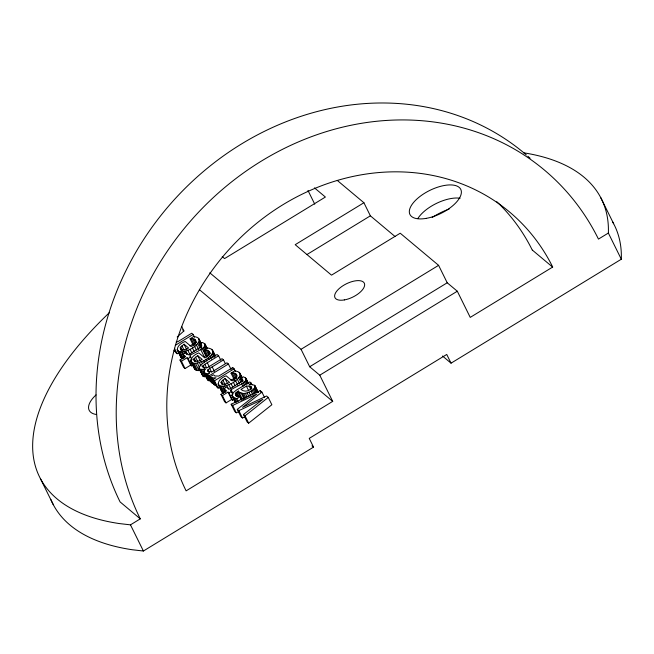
<?xml version="1.0" encoding="UTF-8"?>
<svg xmlns="http://www.w3.org/2000/svg" width="654" height="654" viewBox="0 0 654 654"><rect width="100%" height="100%" fill="white"/><g stroke="black" fill="none" stroke-linecap="round" stroke-linejoin="round"><path stroke-width="0.98" d="M190.077 338.805C197.336 336.998 197.165 344.871 191.148 346.473L185.164 341.453C173.858 345.901 175.198 355.841 187.812 350.242C193.551 348.819 206.664 337.946 193.592 336.54L190.077 338.805L193.249 345.222M203.705 350.242C210.964 348.427 210.792 356.299 204.776 357.901L198.791 352.882C187.485 357.337 188.826 367.278 201.44 361.67C207.179 360.248 220.292 349.375 207.22 347.969L203.705 350.242L206.877 356.651M231.042 373.164C238.293 371.358 238.121 379.222 232.105 380.824L226.121 375.805C214.823 380.26 216.155 390.201 228.777 384.601C234.508 383.179 247.621 372.306 234.557 370.9L231.042 373.164L234.663 380.497M192.162 359.667L189.823 356.095C189.382 353.896 212.828 346.833 202.388 342.443L199.503 344.323L201.318 347.985M232.137 393.201L230.78 390.454C230.347 388.255 253.785 381.192 243.345 376.794L240.468 378.682L241.825 381.429M180.757 355.801L180.929 357.493L182.58 358.817L178.959 351.484M200.909 370.336C198.563 371.055 193.829 370.63 194.385 367.229M236.364 396.455L235.317 393.724L238.326 391.035C243.296 399.324 265.23 384.086 249.141 384.429L251.234 383.154L252.133 384.985M180.3 348.778C182.45 351.255 186.267 349.097 188.614 348.01L184.052 344.184L180.251 347.634L181.199 350.609M193.772 359.659L194.238 358.425L197.68 355.613L202.241 359.447C200.001 360.567 195.17 363.019 193.772 359.659L194.671 361.49M221.101 382.59L221.567 381.356L225.009 378.535L229.579 382.369C227.33 383.489 222.499 385.942 221.101 382.59L222.008 384.421M235.219 402.128L232.047 395.719L232.603 393.185L236.372 390.127L249.787 381.944L251.234 383.154M220.872 360.37L218.608 355.792L204.816 364.286L202.789 366.077L202.699 366.984L204.637 367.826L207.498 367.613L222.058 358.686L223.513 359.904L225.319 363.567M223.513 359.904L209.713 368.39L207.686 370.18L207.596 371.088L208.601 371.815L212.313 371.734L226.963 362.798L228.409 364.016L231.132 369.51M203.917 372.388L206.386 373.712L210.008 381.045L207.539 379.721L203.917 372.388L204.4 370.417L205.569 369.15C185.752 371.407 216.621 354.501 217.161 354.574L218.608 355.792M177.201 336.974L183.905 330.965L181.64 326.387M268.238 397.419L271.86 404.744L248.659 423.179L245.037 415.846L268.238 397.419L266.554 396.005L242.56 407.336L261.919 392.122L260.194 390.675L231.164 404.213L234.786 411.538L236.282 412.797L238.98 411.521M248.659 423.179L247.089 421.863L243.468 414.53L262.883 399.316L238.849 410.655L237.296 409.355L256.916 394.002L232.661 405.464L231.164 404.213M240.304 399.414L241.947 398.36L243.656 399.381M232.047 395.719L233.233 397.166L236.764 398.834L240.034 396.716L241.841 400.379M395.106 236.568L370.377 215.828L363.91 202.74L295.199 244.686L331.513 275.154L400.223 233.208L438.597 265.336L447.222 282.781L457.301 291.226L470.234 317.394L552.622 267.085L532.421 250.147M306.881 254.586L370.377 215.828M175.256 345.369L193.159 334.439L194.516 337.186M174.356 349.776L175.713 352.522L177.169 353.74L178.877 352.702M189.954 345.933L193.371 343.849M184.763 357.967L182.957 354.304L185.695 352.629L188.368 354.877L201.301 346.694L201.792 345.77L201.309 344.92L199.503 344.323M193.053 365.079L191.687 365.921L190.706 365.096L185.066 368.537L183.611 367.319L179.989 359.986L185.63 356.544L182.957 354.304M179.989 359.986L181.444 361.204L187.085 357.763L188.066 358.588L191.687 365.921M188.066 358.588L190.805 356.921M207.351 374.767L208.798 375.985L212.419 383.318L210.972 382.091L207.351 374.767L209.525 373.434L206.386 373.712M208.798 375.985L228.409 364.016M210.032 376.868L212.321 377.987L215.943 385.312L213.825 384.454L210.032 376.868L213.474 374.767L214.904 375.985L218.738 376.083L232.661 367.581L234.116 368.799L235.473 371.546M219.834 387.062L218.125 388.1L216.678 386.882L213.057 379.549L215.967 377.775L212.321 377.987M213.057 379.549L214.504 380.767L234.116 368.799M230.919 380.293L234.328 378.208M225.72 392.326L223.913 388.664L226.652 386.988L229.325 389.236L242.258 381.045L242.757 380.129L242.266 379.271L240.468 378.682M234.009 399.439L232.644 400.273L231.663 399.455L226.031 402.897L224.575 401.67L220.954 394.346L226.586 390.904L223.913 388.664M220.954 394.346L222.401 395.564L228.042 392.122L229.023 392.948L232.644 400.273M229.023 392.948L231.761 391.272L233.118 394.027M209.795 272.824L301.053 349.293L438.597 265.336M246.403 386.105L240.958 389.424C244.081 392.22 249.011 391.484 251.389 388.149L251.52 387.323L250.204 386.146L246.403 386.105L248.667 390.683M301.053 349.293L309.677 366.747L447.222 282.781M309.677 366.747L319.765 375.2L457.301 291.226M109.398 312.645A313.438 141.321 -26.3 0 0 119.429 523.576L130.473 524.851L140.275 518.859A272.554 238.563 -50 0 1 261.641 160.933A272.554 238.563 -50 0 1 598.459 239.094L608.367 233.045L621.3 259.221L451.047 363.174L442.521 356.021M319.765 375.2L332.706 401.376L186.12 490.868A218.019 190.927 -49.8 0 1 282.978 204.686A218.019 190.927 -49.8 0 1 552.704 267.036M50.767 499.329A313.438 141.321 -26.3 0 0 132.361 549.752L143.406 551.02L313.544 447.115L309.236 438.384L446.739 354.452L451.047 363.174M237.296 409.355L240.917 416.68L242.471 417.98L245.144 416.721M176.245 341.887L177.782 341.723L191.704 333.221L193.159 334.439M199.102 368.496L202.724 375.829L205.381 376.949L201.759 369.624M173.907 350.773L174.986 350.953M240.034 396.716L237.68 396.177L235.456 394.624M218.264 384.527L221.886 391.852L223.545 393.177L219.924 385.844M337.284 180.43L363.91 202.74M314.46 187.87L325.398 197.042L224.584 258.583L222.237 256.613M199.372 289.64L332.706 401.376M182.597 329.869L183.905 330.965M311.991 445.807L313.544 447.115M230.78 390.454L231.761 391.272M243.468 414.53L245.037 415.846M140.275 518.859L120.083 501.912A272.554 238.563 -50 0 1 202.577 172.206A272.554 238.563 -50 0 1 526.339 154.924M600.707 197.565L613.648 223.733M307.969 190.453L314.746 204.171M261.919 392.122L264.633 397.616M260.194 390.675L261.101 392.506M254.986 385.68L258.158 392.098M254.578 385.173L258.199 392.506M255.035 387.021L257.758 392.514M254.7 387.797L256.965 392.375M254.112 388.607L255.918 392.269M253.262 389.473L255.068 393.144M251.022 386.596L251.929 388.427M250.204 386.146L251.561 388.901M252.199 390.348L254.014 394.019M245.986 378.331L248.25 382.917M245.52 377.808L248.234 383.301M246.141 379.582L247.956 383.244M249.109 385.966L250.915 389.629M245.839 380.301L247.645 383.963M250.964 391.182L252.779 394.844M245.25 381.078L246.607 383.824M239.969 373.287L242.233 377.865M244.351 381.928L245.708 384.675M240.329 374.309L242.143 377.971M239.16 372.363L241.424 376.949M248.986 392.253L250.801 395.915M240.247 375.437L241.604 378.184M242.266 379.271L243.174 381.102M241.342 378.838L242.699 381.593M243.157 382.835L244.514 385.59M239.716 376.663L241.53 380.334M247.122 392.98L248.929 396.643M238.759 377.979L241.024 382.557M241.645 383.816L243.002 386.563M236.29 374.137L237.198 375.968M232.661 367.581L233.568 369.412M245.348 393.348L247.163 397.019M235.105 373.499L236.92 377.162M237.377 379.336L239.642 383.914M243.648 393.365L245.912 397.943M233.642 373.189L236.364 378.682M242.217 393.087L244.939 398.58M232.203 373.107L234.917 378.601M235.571 380.742L237.835 385.329M240.893 392.555L244.056 398.973M238.326 391.035L241.947 398.36M233.355 382.206L235.162 385.868M237.696 391.419L241.318 398.744M236.683 392.089L238.947 396.667M235.98 392.686L237.786 396.357M231.009 383.538L232.824 387.201M235.538 393.226L237.345 396.896M235.317 393.724L236.217 395.556M236.764 398.834L238.121 401.581M212.632 350.356L215.354 355.85M213 351.378L215.264 355.956M211.822 349.44L214.994 355.85M212.918 352.506L214.725 356.168M228.777 384.601L231.034 389.179M235.031 398.221L236.846 401.883M225.009 378.535L227.273 383.121M212.387 353.74L214.201 357.403M233.233 397.166L235.947 402.66M231.908 394.959L235.08 401.368M226.644 385.402L228.45 389.065M211.422 355.048L212.787 357.795M238.849 410.655L242.471 417.98M209.484 351.811L210.384 353.642M208.961 351.206L209.869 353.046M205.021 343.979L207.285 348.557M222.851 380.056L225.115 384.642M204.555 343.448L206.819 348.026M205.184 345.222L206.991 348.884M207.776 350.569L209.591 354.239M228.042 392.122L231.663 399.455M204.874 345.941L206.239 348.688M210.04 356.405L211.406 359.16M224.616 385.934L225.524 387.765M206.312 350.258L209.027 355.76M221.567 381.356L222.932 384.102M204.285 346.718L205.65 349.465M221.216 381.993L222.115 383.824M232.661 405.464L236.282 412.797M222.785 386.195L225.499 391.689M204.865 350.176L207.58 355.678M203.394 347.568L204.751 350.315M199.004 338.927L201.268 343.505M199.372 339.949L201.179 343.612M208.242 357.82L209.149 359.651M198.653 338.927L200.917 343.505M212.174 366.829L214.43 371.407M199.29 341.077L201.097 344.74M221.216 386.162L224.387 392.572M200.377 344.486L201.743 347.233M202.192 348.484L205.814 355.809L204.31 356.79L200.688 349.457M198.759 342.312L201.023 346.89M206.018 359.275L206.926 361.106M218.894 385.239L222.515 392.572M217.995 383.726L221.166 390.136M197.794 343.62L200.059 348.198M207.269 362.717L209.533 367.295M209.713 368.39L211.528 372.061M195.333 339.778L196.69 342.524M222.401 395.564L226.031 402.897M194.148 339.14L195.963 342.802M214.504 380.767L218.125 388.1M196.421 344.977L198.677 349.555M203.68 360.607L204.579 362.439M208.111 369.657L209.468 372.404M192.685 338.829L195.399 344.323M204.816 364.286L206.623 367.949M207.686 370.18L208.593 372.02M211.25 377.799L214.872 385.124M210.514 377.423L214.136 384.756M191.238 338.747L194.41 345.165M194.614 346.391L196.429 350.053M201.44 361.67L202.348 363.501M203.206 365.545L204.563 368.292M197.68 355.613L200.394 361.106M202.789 366.077L203.688 367.908M203.451 369.502L204.359 371.333M205.258 373.548L208.879 380.873M192.39 347.846L194.205 351.509M203.876 371.497L205.683 375.159M206.59 376.99L207.539 379.721M199.315 362.471L201.121 366.134M204.44 373.115L208.062 380.44M195.513 357.133L197.778 361.711M197.287 363.011L199.552 367.589M200.459 369.469L204.081 376.794M190.052 349.179L191.859 352.841M199.535 369.003L203.157 376.336M194.238 358.425L195.595 361.172M199.372 368.831L202.724 375.829M193.878 359.071L194.786 360.902M195.448 363.264L199.078 370.597M187.812 350.242L190.077 354.82M193.886 363.232L197.508 370.565M184.052 344.184L186.766 349.677M192.587 362.921L196.208 370.246M190.764 359.896L192.121 362.651M191.565 362.316L195.186 369.641M190.666 360.795L194.287 368.128M185.687 351.043L187.044 353.789M190.935 361.597L194.557 368.921M185.695 352.629L186.594 354.468M181.886 345.704L184.15 350.282M187.085 357.763L190.706 365.096M183.66 351.574L184.567 353.405M180.61 346.996L182.425 350.658M180.251 347.634L181.608 350.381M181.828 351.836L184.542 357.329M180.259 351.803L183.431 358.22M177.937 350.879L181.559 358.212M177.038 349.367L180.929 357.493M181.444 361.204L185.066 368.537M174.454 348.247L177.169 353.74M130.473 524.851L143.406 551.02M40.352 478.507L53.293 504.684M221.616 391.051L221.886 391.852M612.692 222.008A313.438 141.321 -26.3 0 1 621.3 259.221M523.617 152.799A313.438 141.321 -26.3 0 1 608.367 233.045M432.18 217.496A38.161 17.208 -26.3 0 1 449.167 209.035M96.302 414.489A28.343 12.778 -26.3 0 1 96.064 394.893M417.857 218.542A28.343 12.778 -26.3 0 1 460.114 198.236M527.852 156.232A272.554 238.563 -50 0 1 530.092 158.227M496.811 201.734A218.019 190.747 -50.3 0 1 532.331 250.204M426.171 218.379A28.343 12.778 -26.3 0 0 461.037 190.02A28.343 12.778 -26.3 0 0 418.838 197.353A28.343 12.778 -26.3 0 0 426.171 218.379M344.339 299.924A16.35 7.374 -26.3 0 0 364.458 283.558A16.35 7.374 -26.3 0 0 340.105 287.793A16.35 7.374 -26.3 0 0 344.339 299.924"/></g></svg>
